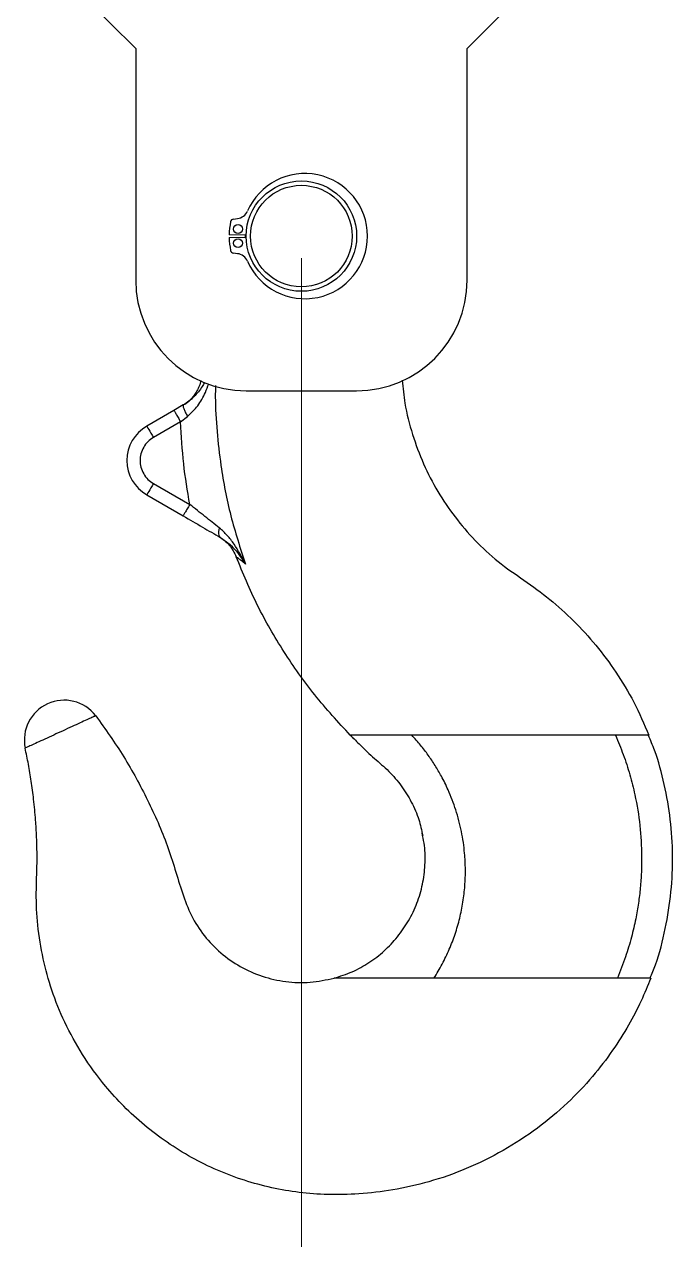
# Model space of a CAD drawing. Header units: centimetres. Extents: x 470464 to 524273, y 49611 to 59074.
# Drawn here: x 505241.61 to 505256.29, y 50234.48 to 50262 of the extents above; entities that cross this region are included whole.
import ezdxf

# ---------------------------------------------------------------- set-up
doc = ezdxf.new("R2010")
doc.units = ezdxf.units.CM
doc.header["$MEASUREMENT"] = 0
doc.layers.add('A-ANNO-REVC-01', color=1, linetype='Continuous', lineweight=15, true_color=0xff0000, plot=False)
doc.layers.add('vinç', color=7, linetype='Continuous')
doc.styles.add('BARIŞ BABUR-3', font='arial.ttf')
doc.dimstyles.new('AAA_A4 BVS STANDART', dxfattribs={"dimscale": 12, "dimtxt": 1.8, "dimasz": 1.6, "dimexe": 0.18, "dimexo": 0.0625, "dimgap": 0.09, "dimtad": 1, "dimtoh": 1, "dimdec": 0, "dimzin": 9, "dimdsep": 46, "dimtxsty": 'BARIŞ BABUR-3', "dimcen": 0.09, "dimclrd": 1, "dimclre": 1, "dimclrt": 2, "dimadec": 0, "dimazin": 0, "dimtfac": 1, "dimtdec": 0, "dimtofl": 0, "dimtmove": 0, "dimatfit": 3, "dimfxl": 1, "dimtolj": 1, "dimtzin": 0, "dimlwd": 9, "dimlwe": 9, "dimarcsym": 0})

# ---------------------------------------------------------------- blocks, each defined once
blk = doc.blocks.new('*D140')
at = {"layer": 'A-ANNO-REVC-01', "color": 1, "lineweight": 9, "transparency": 16777216}
for p, q in [((417986.459, 68765.863), (417986.459, 68408.002)), ((417929.459, 68476.754), (417929.459, 68408.002)), ((417973.659, 68409.442), (417942.259, 68409.442))]:
    blk.add_line(p, q, dxfattribs=at)
at = {"layer": 'A-ANNO-REVC-01', "color": 1, "transparency": 16777216}
for points in [[(417942.259, 68411.576), (417942.259, 68407.309), (417929.459, 68409.442)], [(417973.659, 68411.576), (417973.659, 68407.309), (417986.459, 68409.442)]]:
    blk.add_solid(points, dxfattribs=at)
at = {"layer": 'Defpoints', "color": 0, "transparency": 16777216}
for p in [(417986.459, 68766.363), (417929.459, 68477.254), (417929.459, 68409.442)]:
    blk.add_point(p, dxfattribs=at)
at = {"layer": 'A-ANNO-REVC-01', "color": 2, "transparency": 16777216, "insert": (417957.959, 68417.485), "char_height": 14.4, "attachment_point": 5, "style": 'BARIŞ BABUR-3'}
blk.add_mtext('\\A1;57', dxfattribs=at)
blk = doc.blocks.new('*D141')
at = {"layer": 'A-ANNO-REVC-01', "color": 1, "lineweight": 9, "transparency": 16777216}
for p, q in [((416851.459, 68476.754), (416851.459, 68408.002)), ((417929.459, 68476.754), (417929.459, 68408.002)), ((416864.259, 68409.442), (417916.659, 68409.442))]:
    blk.add_line(p, q, dxfattribs=at)
at = {"layer": 'A-ANNO-REVC-01', "color": 1, "transparency": 16777216}
for points in [[(416864.259, 68411.576), (416864.259, 68407.309), (416851.459, 68409.442)], [(417916.659, 68411.576), (417916.659, 68407.309), (417929.459, 68409.442)]]:
    blk.add_solid(points, dxfattribs=at)
at = {"layer": 'Defpoints', "color": 0, "transparency": 16777216}
for p in [(416851.459, 68477.254), (417929.459, 68477.254), (417929.459, 68409.442)]:
    blk.add_point(p, dxfattribs=at)
at = {"layer": 'A-ANNO-REVC-01', "color": 2, "transparency": 16777216, "insert": (417388.825, 68419.027), "char_height": 14.4, "attachment_point": 5, "style": 'BARIŞ BABUR-3'}
blk.add_mtext('\\A1;KANCA GEZME MESAFESİ : 1078', dxfattribs=at)
blk = doc.blocks.new('dfdskytjhtdfxzgresdjkyu')
at = {"color": 2, "linetype": 'Continuous', "lineweight": 25}
for p, q in [((417924.459, 68943.98), (417925.709, 68942.73)), ((417933.209, 68942.73), (417934.459, 68943.98)), ((417925.709, 68942.73), (417925.709, 68937.48)), ((417933.209, 68937.48), (417933.209, 68942.73)), ((417927.92, 68938.865), (417928.012, 68938.877)), ((417928.209, 68938.503), (417927.824, 68938.51)), ((417927.824, 68938.45), (417928.209, 68938.457)), ((417928.194, 68938.457), (417928.194, 68938.503)), ((417928.012, 68938.082), (417927.92, 68938.094)), ((417928.209, 68934.98), (417930.709, 68934.98)), ((417926.786, 68934.657), (417926.575, 68934.535)), ((417926.575, 68934.535), (417925.959, 68934.179)), ((417926.725, 68934.275), (417926.109, 68933.919)), ((417926.725, 68934.275), (417926.882, 68934.395)), ((417925.959, 68932.62), (417926.782, 68932.145)), ((417926.109, 68932.88), (417926.932, 68932.405)), ((417930.672, 68927.075), (417930.566, 68927.18)), ((417932.201, 68924.906), (417932.189, 68924.971))]:
    blk.add_line(p, q, dxfattribs=at)
at = {"color": 2, "linetype": 'Continuous', "lineweight": 25, "flags": 128}
for points in [[(417925.959, 68934.179), (417925.962, 68934.174), (417925.97, 68934.159), (417925.984, 68934.135), (417926.003, 68934.103), (417926.026, 68934.064), (417926.052, 68934.019), (417926.08, 68933.97), (417926.109, 68933.919)], [(417926.109, 68932.88), (417926.08, 68932.829), (417926.052, 68932.781), (417926.026, 68932.736), (417926.003, 68932.696), (417925.984, 68932.664), (417925.97, 68932.64), (417925.962, 68932.625), (417925.959, 68932.62)]]:
    blk.add_lwpolyline(points, dxfattribs=at)
at = {"color": 2, "linetype": 'Continuous', "lineweight": 25}
for centre, radius in [((417929.459, 68938.48), 1.25), ((417929.459, 68938.48), 1.15), ((417928.025, 68938.64), 0.1), ((417928.025, 68938.32), 0.1)]:
    blk.add_circle(centre, radius, dxfattribs=at)
for centre, radius, start, end in [((417929.537, 68938.48), 1.417, 203.6713, 156.3287), ((417927.974, 68939.165), 0.29, 277.5, 336.3287), ((417929.459, 68938.48), 1.635, 168.4909, 178.9486), ((417927.93, 68938.791), 0.075, 97.5, 168.4909), ((417929.459, 68938.48), 1.635, 181.0514, 191.5091), ((417927.93, 68938.169), 0.075, 191.5091, 262.5), ((417927.974, 68937.795), 0.29, 23.6713, 82.5), ((417928.209, 68937.48), 2.5, 180, 270), ((417930.709, 68937.48), 2.5, 270, 0), ((417926.409, 68933.4), 0.9, 120, 240), ((417924.09, 68927.071), 0.902, 37.5914, 191.6654)]:
    blk.add_arc(centre, radius, start, end, dxfattribs=at)
for points, knots in [([(417927.266, 68935.164), (417927.249, 68935.135), (417927.184, 68935.022), (417927.067, 68934.88), (417926.917, 68934.741), (417926.829, 68934.684), (417926.786, 68934.657)], [0, 0, 0, 0, 0.154002, 0.592176, 0.799442, 1, 1, 1, 1]), ([(417926.882, 68934.395), (417926.963, 68934.473), (417927.131, 68934.634), (417927.273, 68934.897), (417927.338, 68935.072), (417927.362, 68935.138)], [0, 0, 0, 0, 0.367668, 0.760497, 1, 1, 1, 1]), ([(417927.182, 68935.211), (417927.177, 68935.19), (417927.163, 68935.123), (417927.12, 68935.024), (417927.062, 68934.918), (417927.001, 68934.834), (417926.958, 68934.783), (417926.941, 68934.768), (417926.938, 68934.765)], [0, 0, 0, 0, 0.093239, 0.2878914, 0.4898476, 0.7070999, 0.9475188, 1, 1, 1, 1]), ([(417927.513, 68935.097), (417927.512, 68935.01), (417927.506, 68934.664), (417927.543, 68934.059), (417927.644, 68933.158), (417927.837, 68932.148), (417928.075, 68931.418), (417928.193, 68931.056)], [0, 0, 0, 0, 0.062637, 0.252155, 0.441285, 0.722661, 1, 1, 1, 1]), ([(417931.743, 68935.216), (417931.759, 68935.041), (417931.797, 68934.626), (417931.961, 68933.991), (417932.21, 68933.322), (417932.533, 68932.695), (417932.925, 68932.113), (417933.383, 68931.581), (417933.904, 68931.096), (417934.498, 68930.692), (417935.088, 68930.266), (417935.632, 68929.771), (417936.136, 68929.219), (417936.591, 68928.604), (417937.001, 68927.926), (417937.215, 68927.432), (417937.324, 68927.18)], [0, 0, 0, 0, 0.052108, 0.124196, 0.194802, 0.26452, 0.333883, 0.403411, 0.473656, 0.545211, 0.617496, 0.690284, 0.764171, 0.839835, 0.918092, 1, 1, 1, 1]), ([(417926.786, 68934.657), (417926.783, 68934.649), (417926.776, 68934.634), (417926.799, 68934.563), (417926.836, 68934.481), (417926.867, 68934.424), (417926.882, 68934.395)], [0, 0, 0, 0, 0.279659, 0.559316, 0.779657, 1, 1, 1, 1]), ([(417926.786, 68934.657), (417926.83, 68934.684), (417926.885, 68934.717), (417926.929, 68934.758), (417926.938, 68934.766)], [0, 0, 0, 0, 0.806942, 1, 1, 1, 1]), ([(417926.575, 68934.535), (417926.577, 68934.531), (417926.582, 68934.523), (417926.617, 68934.463), (417926.666, 68934.377), (417926.706, 68934.309), (417926.725, 68934.275)], [0, 0, 0, 0, 0.249999, 0.499998, 0.749999, 1, 1, 1, 1]), ([(417926.932, 68932.405), (417926.881, 68932.711), (417926.777, 68933.331), (417926.743, 68933.958), (417926.725, 68934.275)], [0, 0, 0, 0, 0.494753, 1, 1, 1, 1]), ([(417926.109, 68933.919), (417926.066, 68933.89), (417925.98, 68933.831), (417925.883, 68933.703), (417925.822, 68933.556), (417925.802, 68933.4), (417925.822, 68933.244), (417925.883, 68933.097), (417925.98, 68932.968), (417926.066, 68932.909), (417926.109, 68932.88)], [0, 0, 0, 0, 0.122833, 0.25, 0.377167, 0.5, 0.622833, 0.75, 0.877167, 1, 1, 1, 1]), ([(417926.932, 68932.405), (417926.912, 68932.371), (417926.873, 68932.303), (417926.824, 68932.217), (417926.789, 68932.157), (417926.784, 68932.149), (417926.782, 68932.145)], [0, 0, 0, 0, 0.250001, 0.500002, 0.750001, 1, 1, 1, 1]), ([(417927.601, 68931.874), (417927.494, 68931.96), (417927.279, 68932.131), (417927.048, 68932.313), (417926.932, 68932.405)], [0, 0, 0, 0, 0.497978, 1, 1, 1, 1]), ([(417926.782, 68932.145), (417926.93, 68932.06), (417927.224, 68931.89), (417927.492, 68931.735), (417927.626, 68931.658)], [0, 0, 0, 0, 0.501323, 1, 1, 1, 1]), ([(417927.601, 68931.874), (417927.594, 68931.849), (417927.581, 68931.799), (417927.581, 68931.735), (417927.594, 68931.684), (417927.616, 68931.667), (417927.626, 68931.658)], [0, 0, 0, 0, 0.2499993, 0.499996, 0.7499931, 1, 1, 1, 1]), ([(417928.193, 68931.056), (417928.113, 68931.21), (417927.993, 68931.438), (417927.787, 68931.707), (417927.663, 68931.819), (417927.601, 68931.874)], [0, 0, 0, 0, 0.512082, 0.759745, 1, 1, 1, 1]), ([(417927.593, 68931.677), (417927.678, 68931.618), (417927.847, 68931.498), (417927.938, 68931.312), (417927.984, 68931.218)], [0, 0, 0, 0, 0.5, 1, 1, 1, 1]), ([(417927.626, 68931.658), (417927.685, 68931.619), (417927.805, 68931.54), (417928.001, 68931.345), (417928.116, 68931.173), (417928.193, 68931.056)], [0, 0, 0, 0, 0.2384906, 0.4850993, 1, 1, 1, 1]), ([(417930.566, 68927.18), (417930.292, 68927.478), (417929.744, 68928.072), (417929.049, 68929.063), (417928.445, 68930.107), (417928.137, 68930.848), (417927.984, 68931.218)], [0, 0, 0, 0, 0.251608, 0.501703, 0.750962, 1, 1, 1, 1]), ([(417928.193, 68931.056), (417928.161, 68931.082), (417928.095, 68931.134), (417928.008, 68931.2), (417927.993, 68931.211), (417927.984, 68931.218)], [0, 0, 0, 0, 0.2433577, 0.4921752, 1, 1, 1, 1]), ([(417924.805, 68927.621), (417924.8, 68927.618), (417924.788, 68927.613), (417924.701, 68927.573), (417924.573, 68927.515), (417924.41, 68927.44), (417924.219, 68927.353), (417924.011, 68927.257), (417923.797, 68927.159), (417923.669, 68927.1), (417923.605, 68927.071)], [0, 0, 0, 0, 0.128776, 0.256649, 0.379426, 0.498154, 0.620711, 0.746392, 0.873112, 1, 1, 1, 1]), ([(417924.805, 68927.621), (417925.022, 68927.315), (417925.457, 68926.705), (417925.99, 68925.716), (417926.448, 68924.688), (417926.698, 68923.789), (417926.949, 68923.09), (417927.251, 68922.632), (417927.625, 68922.24), (417928.069, 68921.929), (417928.569, 68921.707), (417929.105, 68921.585), (417929.66, 68921.565), (417930.019, 68921.642), (417930.198, 68921.68)], [0, 0, 0, 0, 0.126973, 0.253665, 0.380361, 0.507344, 0.569858, 0.631118, 0.691739, 0.752417, 0.813851, 0.875907, 0.938071, 1, 1, 1, 1]), ([(417931.959, 68927.18), (417931.888, 68927.18), (417931.763, 68927.18), (417931.588, 68927.18), (417931.433, 68927.18), (417931.278, 68927.18), (417931.126, 68927.18), (417930.981, 68927.18), (417930.845, 68927.18), (417930.741, 68927.18), (417930.678, 68927.18), (417930.647, 68927.18), (417930.623, 68927.18), (417930.615, 68927.18), (417930.61, 68927.18), (417930.604, 68927.18), (417930.595, 68927.18), (417930.586, 68927.18), (417930.577, 68927.18), (417930.571, 68927.18), (417930.568, 68927.18), (417930.566, 68927.18), (417930.566, 68927.18), (417930.566, 68927.18)], [0, 0, 0, 0, 0.063569, 0.111141, 0.158313, 0.206691, 0.255611, 0.299113, 0.341722, 0.383726, 0.399855, 0.41588, 0.430663, 0.450258, 0.466593, 0.485984, 0.508695, 0.593997, 0.675285, 0.754338, 0.83802, 0.9189, 1, 1, 1, 1]), ([(417930.567, 68927.181), (417930.642, 68927.105), (417930.816, 68926.928), (417931.103, 68926.657), (417931.442, 68926.374), (417931.73, 68926.036), (417931.956, 68925.669), (417932.121, 68925.294), (417932.178, 68925.029), (417932.205, 68924.907)], [0, 0, 0, 0, 0.115601, 0.270073, 0.420724, 0.568075, 0.717696, 0.870092, 1, 1, 1, 1]), ([(417934.413, 68927.18), (417933.337, 68927.18), (417932.854, 68927.18), (417932.321, 68927.18), (417932.046, 68927.18), (417931.959, 68927.18)], [0, 0, 0, 0, 0.498825, 0.841858, 1, 1, 1, 1]), ([(417932.459, 68921.68), (417932.523, 68921.784), (417932.651, 68921.996), (417932.809, 68922.33), (417932.943, 68922.678), (417933.046, 68923.035), (417933.12, 68923.402), (417933.163, 68923.771), (417933.175, 68924.141), (417933.159, 68924.47), (417933.126, 68924.756), (417933.083, 68925.001), (417933.027, 68925.246), (417932.957, 68925.485), (417932.875, 68925.718), (417932.769, 68925.974), (417932.64, 68926.236), (417932.487, 68926.497), (417932.33, 68926.731), (417932.156, 68926.961), (417932.026, 68927.105), (417931.959, 68927.18)], [0, 0, 0, 0, 0.0618368, 0.1249594, 0.18642, 0.2498408, 0.3125977, 0.3748777, 0.4371002, 0.4996888, 0.5407925, 0.5824989, 0.6248132, 0.6675437, 0.7079679, 0.7495756, 0.8074117, 0.8548845, 0.9020331, 0.9496328, 1, 1, 1, 1]), ([(417936.565, 68927.18), (417936.479, 68927.18), (417936.301, 68927.18), (417936.035, 68927.18), (417935.761, 68927.18), (417935.413, 68927.18), (417934.958, 68927.18), (417934.603, 68927.18), (417934.413, 68927.18)], [0, 0, 0, 0, 0.120073, 0.24913, 0.368421, 0.499937, 0.73232, 1, 1, 1, 1]), ([(417937.324, 68927.18), (417937.324, 68927.18), (417937.323, 68927.18), (417937.314, 68927.18), (417937.304, 68927.18), (417937.297, 68927.18), (417937.284, 68927.18), (417937.248, 68927.18), (417937.202, 68927.18), (417937.129, 68927.18), (417937.036, 68927.18), (417936.933, 68927.18), (417936.82, 68927.18), (417936.695, 68927.18), (417936.609, 68927.18), (417936.565, 68927.18)], [0, 0, 0, 0, 0.1371, 0.285135, 0.358829, 0.436885, 0.504576, 0.53737, 0.567451, 0.629463, 0.691247, 0.753118, 0.836336, 0.917464, 1, 1, 1, 1]), ([(417936.565, 68927.18), (417936.626, 68927.035), (417936.749, 68926.742), (417936.895, 68926.291), (417937.03, 68925.756), (417937.13, 68925.138), (417937.164, 68924.55), (417937.156, 68924.079), (417937.131, 68923.727), (417937.089, 68923.375), (417937.024, 68923.002), (417936.929, 68922.595), (417936.795, 68922.144), (417936.673, 68921.839), (417936.61, 68921.68)], [0, 0, 0, 0, 0.0834642, 0.1683545, 0.250992, 0.3757458, 0.5001396, 0.5627745, 0.6255029, 0.6871822, 0.7506497, 0.8263177, 0.908875, 1, 1, 1, 1]), ([(417937.354, 68921.684), (417937.394, 68921.783), (417937.543, 68922.145), (417937.705, 68922.799), (417937.838, 68923.628), (417937.873, 68924.455), (417937.822, 68925.27), (417937.682, 68926.067), (417937.513, 68926.705), (417937.361, 68927.065), (417937.315, 68927.176)], [0, 0, 0, 0, 0.057283, 0.20846, 0.357798, 0.50462, 0.648998, 0.792279, 0.935707, 1, 1, 1, 1]), ([(417923.605, 68927.071), (417923.547, 68927.044), (417923.431, 68926.991), (417923.307, 68926.934), (417923.223, 68926.896), (417923.212, 68926.891), (417923.207, 68926.888)], [0, 0, 0, 0, 0.25273, 0.500714, 0.745609, 1, 1, 1, 1]), ([(417937.364, 68921.68), (417937.294, 68921.507), (417937.147, 68921.144), (417936.861, 68920.596), (417936.498, 68920.021), (417936.04, 68919.426), (417935.475, 68918.83), (417934.8, 68918.264), (417934.032, 68917.762), (417933.207, 68917.355), (417932.366, 68917.06), (417931.55, 68916.876), (417930.782, 68916.786), (417930.073, 68916.772), (417929.413, 68916.817), (417928.782, 68916.927), (417928.163, 68917.094), (417927.555, 68917.323), (417926.969, 68917.611), (417926.416, 68917.953), (417925.902, 68918.342), (417925.437, 68918.769), (417924.958, 68919.295), (417924.5, 68919.927), (417924.097, 68920.66), (417923.804, 68921.389), (417923.599, 68922.127), (417923.482, 68922.865), (417923.447, 68923.595), (417923.48, 68924.177), (417923.475, 68924.599), (417923.467, 68924.86), (417923.457, 68925.069), (417923.438, 68925.355), (417923.404, 68925.711), (417923.348, 68926.132), (417923.284, 68926.518), (417923.232, 68926.766), (417923.207, 68926.888)], [0, 0, 0, 0, 0.024162, 0.050625, 0.079821, 0.112137, 0.147613, 0.18585, 0.225888, 0.266045, 0.304681, 0.340831, 0.374132, 0.404596, 0.432478, 0.459608, 0.48731, 0.515343, 0.543521, 0.57163, 0.599429, 0.626709, 0.653271, 0.691431, 0.727411, 0.761193, 0.792909, 0.82628, 0.85765, 0.887283, 0.901743, 0.912241, 0.921049, 0.928869, 0.949331, 0.967203, 0.983865, 1, 1, 1, 1]), ([(417930.198, 68921.68), (417930.337, 68921.724), (417930.613, 68921.812), (417930.995, 68922.024), (417931.34, 68922.29), (417931.642, 68922.61), (417931.893, 68922.974), (417932.086, 68923.376), (417932.21, 68923.803), (417932.264, 68924.241), (417932.263, 68924.613), (417932.217, 68924.831), (417932.201, 68924.906)], [0, 0, 0, 0, 0.104542, 0.208023, 0.311646, 0.416446, 0.522349, 0.628568, 0.734744, 0.840413, 0.944929, 1, 1, 1, 1]), ([(417932.459, 68921.68), (417932.39, 68921.68), (417932.251, 68921.68), (417932.073, 68921.68), (417931.932, 68921.68), (417931.832, 68921.68), (417931.728, 68921.68), (417931.596, 68921.68), (417931.434, 68921.68), (417931.252, 68921.68), (417931.082, 68921.68), (417930.904, 68921.68), (417930.75, 68921.68), (417930.593, 68921.68), (417930.467, 68921.68), (417930.376, 68921.68), (417930.317, 68921.68), (417930.26, 68921.68), (417930.21, 68921.68), (417930.202, 68921.68), (417930.198, 68921.68)], [0, 0, 0, 0, 0.062416, 0.125282, 0.15508, 0.188031, 0.216245, 0.250909, 0.313267, 0.375757, 0.438479, 0.500513, 0.583923, 0.666222, 0.749883, 0.795796, 0.837257, 0.874987, 0.937179, 1, 1, 1, 1]), ([(417934.079, 68921.68), (417933.55, 68921.68), (417933.464, 68921.68), (417933.342, 68921.68), (417933.228, 68921.68), (417933.123, 68921.68), (417933.001, 68921.68), (417932.881, 68921.68), (417932.747, 68921.68), (417932.612, 68921.68), (417932.508, 68921.68), (417932.459, 68921.68)], [0, 0, 0, 0, 0.1116868, 0.2171717, 0.3166122, 0.4101884, 0.4981766, 0.6497147, 0.7496141, 0.8800688, 1, 1, 1, 1]), ([(417936.61, 68921.68), (417936.528, 68921.68), (417936.364, 68921.68), (417936.12, 68921.68), (417935.872, 68921.68), (417935.612, 68921.68), (417935.327, 68921.68), (417935.019, 68921.68), (417934.687, 68921.68), (417934.373, 68921.68), (417934.168, 68921.68), (417934.079, 68921.68)], [0, 0, 0, 0, 0.097306, 0.196555, 0.293266, 0.389909, 0.501068, 0.625745, 0.750017, 0.891626, 1, 1, 1, 1]), ([(417937.364, 68921.68), (417937.359, 68921.68), (417937.353, 68921.68), (417937.317, 68921.68), (417937.269, 68921.68), (417937.154, 68921.68), (417937.048, 68921.68), (417936.933, 68921.68), (417936.803, 68921.68), (417936.678, 68921.68), (417936.61, 68921.68)], [0, 0, 0, 0, 0.248707, 0.32686, 0.497524, 0.623434, 0.748597, 0.77017, 0.874321, 1, 1, 1, 1])]:
    blk.add_open_spline(points, degree=3, knots=knots, dxfattribs=at)
blk = doc.blocks.new('DHSETSRDJFDS')
at = {"layer": 'vinç', "color": 2}
blk.add_blockref('dfdskytjhtdfxzgresdjkyu', (0, -461.225), dxfattribs=at)
at = {"layer": 'A-ANNO-REVC-01', "color": 6}
dim = blk.add_linear_dim(base=(417929.459, 68409.442), p1=(417986.459, 68766.363), p2=(417929.459, 68477.254), dimstyle='AAA_A4 BVS STANDART', override={"dimscale": 8}, dxfattribs=at)
dim.commit()
dim.dimension.update_dxf_attribs({"geometry": '*D140', "text_midpoint": (417957.959, 68417.485)})
dim = blk.add_linear_dim(base=(417929.459, 68409.442), p1=(416851.459, 68477.254), p2=(417929.459, 68477.254), text='KANCA GEZME MESAFESİ : <>', dimstyle='AAA_A4 BVS STANDART', override={"dimscale": 8, "dimtxsty": 'BARIŞ BABUR-3'}, dxfattribs=at)
dim.commit()
dim.dimension.update_dxf_attribs({"geometry": '*D141', "text_midpoint": (417388.825, 68409.442), "dimtype": 128})

msp = doc.modelspace()

# ---------------------------------------------------------------- block references
at = {"layer": 'vinç', "color": 0}
msp.add_blockref('DHSETSRDJFDS', (87318.426, -18220.054), dxfattribs=at)

doc.saveas('drawing.dxf')
